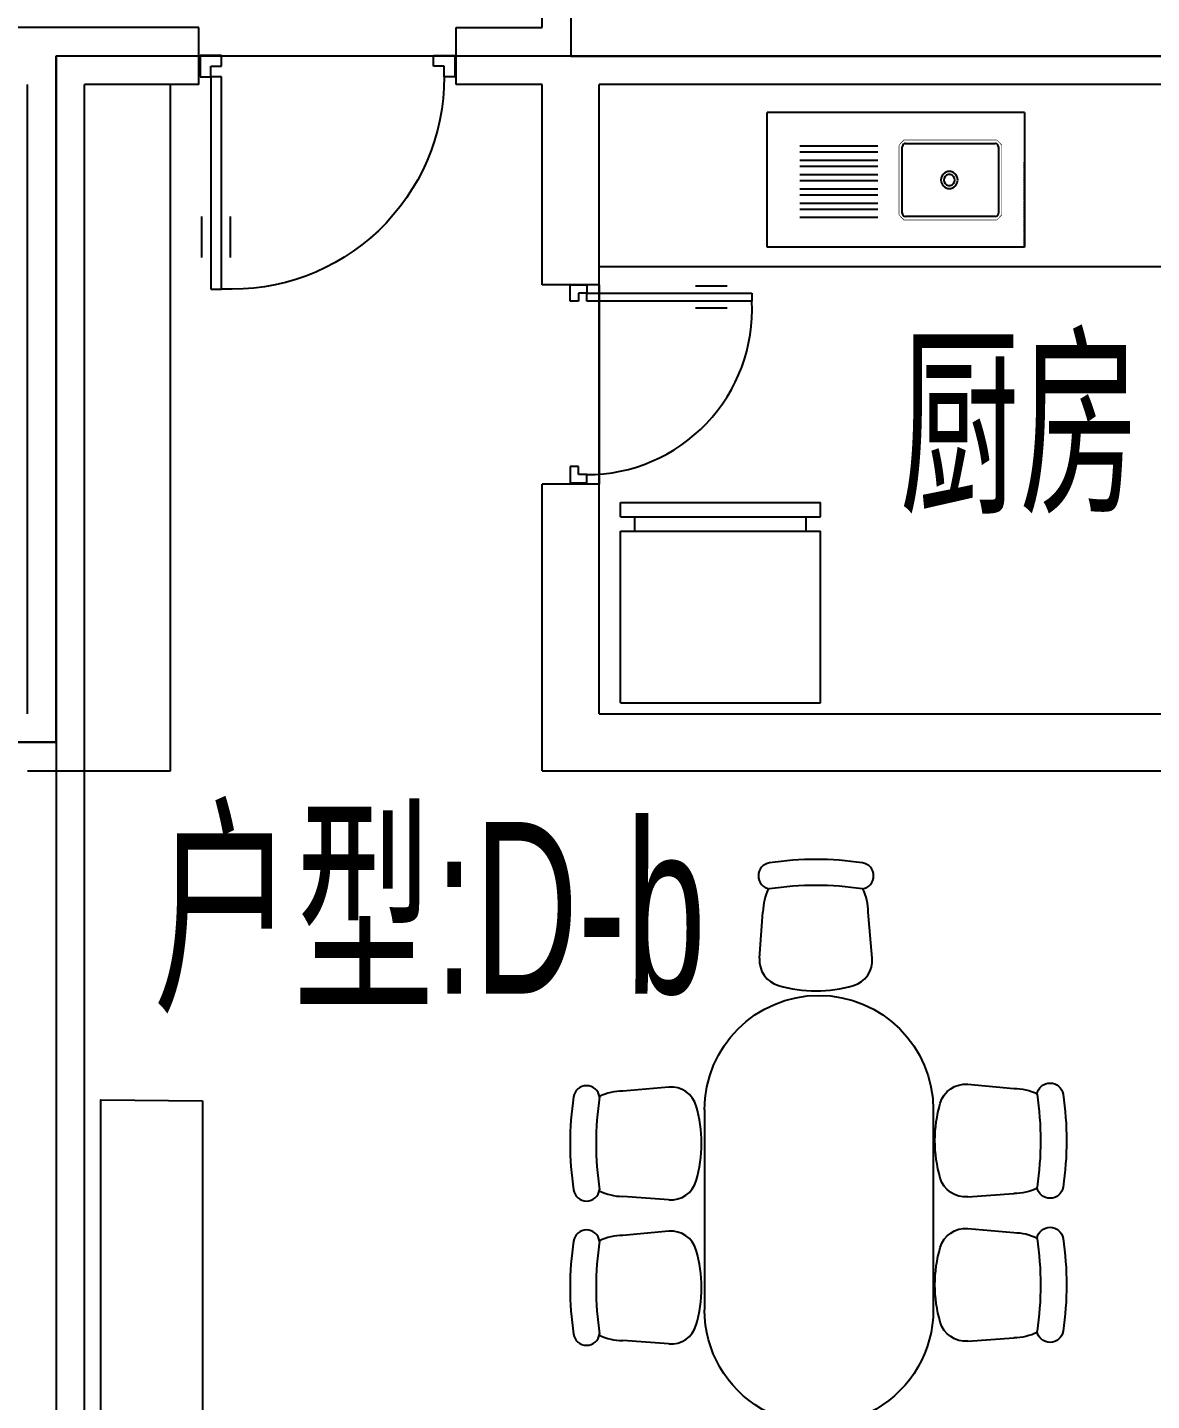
# Model space of a CAD drawing. Header units: millimetres. Extents: x 630 to 33459, y 325 to 36927.
# Drawn here: x 18145 to 22076, y 16094 to 20895 of the extents above; entities that cross this region are included whole.
import ezdxf

# ---------------------------------------------------------------- set-up
doc = ezdxf.new("R2010")
doc.units = ezdxf.units.MM
doc.linetypes.add('HIDDEN', pattern=[7.5, 5, -2.5])
for name, color, linetype in [('3', 7, 'Continuous'), ('JJ', 8, 'Continuous'), ('PUB_WINDW', 7, 'Continuous'), ('T', 7, 'Continuous'), ('WALL', 255, 'Continuous'), ('WINDOW', 2, 'Continuous')]:
    doc.layers.add(name, color=color, linetype=linetype)
doc.styles.add('ATT', font='TXT')
doc.styles.add('DIM_FONT', font='SIMPLEX', dxfattribs={"width": 0.8})
doc.styles.add('HZ', font='txt', dxfattribs={"width": 0.7, "height": 5, "bigfont": 'hztxt'})
doc.styles.get("Standard").update_dxf_attribs({"font": 'arial.ttf'})
doc.styles.add('STYLE1', font='swissko.ttf', dxfattribs={"width": 0.8})

# ---------------------------------------------------------------- blocks, each defined once
blk = doc.blocks.new('A$C373F3183')
at = {"layer": 'JJ', "linetype": 'Continuous'}
for p, q in [((0, 650), (0, 700)), ((700, 700), (0, 700)), ((700, 650), (700, 700)), ((700, 650), (0, 650)), ((50, 600), (50, 650)), ((650, 600), (650, 650)), ((0, 0), (0, 600)), ((700, 600), (0, 600)), ((700, 0), (700, 600)), ((700, 0), (0, 0))]:
    blk.add_line(p, q, dxfattribs=at)
blk = doc.blocks.new('12PSTG01')
at = {"color": 0, "linetype": 'ByBlock'}
for p, q in [((-4.996459, 8.562867), (-11.998837, 7.942727)), ((-4.996459, -8.562867), (-11.998837, -8.055343))]:
    blk.add_line(p, q, dxfattribs=at)
for centre, radius, start, end in [((-17.5, 6.763875), 2, 8.455473, 171.544527), ((-4.647836, 4.578088), 4, 16.10866, 95), ((28, 0), 48, 171.544527, 188.455473), ((31.956522, 0), 48, 171.544527, 188.455473), ((-11.998837, -0.056308), 7.999035, 90, 116.212212), ((-20.5, 0), 20.5, 343.89134, 16.10866), ((-4.647836, -4.578088), 4, 265, 343.89134), ((-17.5, -6.763875), 2, 188.455473, 351.544527), ((-11.998837, -0.056308), 7.999035, 243.61801, 270)]:
    blk.add_arc(centre, radius, start, end, dxfattribs=at)
at = {"color": 0, "linetype": 'ByBlock', "style": 'ATT'}
for tag, p, flags in [('ITEM', (-19.5, -17.5), 3), ('ROOM_NUMBER', (-19.5, -25.5), 1)]:
    blk.add_attdef(tag, p, '', height=6, dxfattribs=dict(at, flags=flags))
blk = doc.blocks.new('-CHAI2')
at = {"xscale": 23, "yscale": 23, "zscale": 23}
blk.add_blockref('12PSTG01', (457.7, 199.6), dxfattribs=at)
blk = doc.blocks.new('A$C16CA1FA6')
for p, q in [((1560.7, 1270.3), (860.7, 1270.3)), ((1560.7, 470.3), (860.7, 470.3))]:
    blk.add_line(p, q)
for centre, start, end in [((860.7, 870.3), 90, 270), ((1560.7, 870.3), 270, 90)]:
    blk.add_arc(centre, 400, start, end)
at = {"rotation": 270}
for p in [(748.9, 1734), (1253.2, 1734)]:
    blk.add_blockref('-CHAI2', p, dxfattribs=at)
blk.add_blockref('-CHAI2', (2.3, 660.4))
at = {"xscale": -1}
blk.add_blockref('-CHAI2', (2434, 660.4), dxfattribs=at)
at = {"xscale": -1, "rotation": 270}
for p in [(739.3, 2.3), (1243.6, 2.3)]:
    blk.add_blockref('-CHAI2', p, dxfattribs=at)
blk = doc.blocks.new('SC')
at = {"layer": 'JJ', "linetype": 'Continuous'}
for p, q in [((120, 427.7), (-350.6, 427.7)), ((-350.6, 427.7), (-350.6, -472.3)), ((120, 427.7), (120, -472.3)), ((-350.6, -472.3), (120, -472.3))]:
    blk.add_line(p, q, dxfattribs=at)
at = {"layer": 'JJ', "linetype": 'HIDDEN'}
blk.add_line((-350.6, 427.7), (-50.6, 427.7), dxfattribs=at)
at = {"layer": 'JJ'}
for p, q in [((0, 336.4), (-231.3, 336.4)), ((-243.5, 324.6), (-243.5, 11.8)), ((12.2, 11.8), (12.2, 324.6)), ((-231.3, 0), (0, 0)), ((-247.4, -85.6), (-247.4, -357.9)), ((-218.9, -85.6), (-218.9, -357.9)), ((-197.4, -85.6), (-197.4, -357.9)), ((-168.9, -85.6), (-168.9, -357.9)), ((-147.4, -85.6), (-147.4, -357.9)), ((-118.9, -85.6), (-118.9, -357.9)), ((-97.4, -85.6), (-97.4, -357.9)), ((-68.9, -85.6), (-68.9, -357.9)), ((-47.4, -85.6), (-47.4, -357.9)), ((-18.9, -85.6), (-18.9, -357.9)), ((2.6, -85.6), (2.6, -357.9))]:
    blk.add_line(p, q, dxfattribs=at)
for points, const_width in [([(-255.7, 330.5), (-237.4, 348.2)], 1.91), ([(6.1, 348.2), (-237.4, 348.2)], 2), ([(6.1, 348.2), (24.3, 330.5)], 1.91), ([(-255.7, 330.5), (-255.7, 5.9)], 1.8), ([(24.3, 5.9), (24.3, 330.5)], 1.8), ([(-237.4, -11.8), (-255.7, 5.9)], 1.91), ([(24.3, 5.9), (6.1, -11.8)], 1.91), ([(-237.4, -11.8), (6.1, -11.8)], 2)]:
    blk.add_lwpolyline(points, dxfattribs=dict(at, const_width=const_width))
for points in [[(-243.5, 324.6), (-242.7, 328.6), (-240.6, 332.2), (-237.4, 334.8), (-233.4, 336.2), (-231.3, 336.4)], [(0, 336.4), (4.2, 335.7), (7.8, 333.6), (10.5, 330.5), (12, 326.6), (12.2, 324.6)], [(-115.7, 194), (-105.2, 192.2), (-96.1, 187.1), (-89.3, 179.3), (-85.7, 169.6), (-85.7, 159.4), (-89.3, 149.8), (-96.1, 141.9), (-105.2, 136.8), (-115.7, 135), (-126.1, 136.8), (-135.2, 141.9), (-142, 149.8), (-145.6, 159.4), (-145.6, 169.6), (-142, 179.3), (-135.2, 187.1), (-126.1, 192.2), (-115.7, 194)], [(-115.7, 183.7), (-108.9, 182.5), (-102.9, 179.2), (-98.5, 174.1), (-96.2, 167.9), (-96.2, 161.2), (-98.5, 154.9), (-102.9, 149.8), (-108.9, 146.5), (-115.7, 145.3), (-122.4, 146.5), (-128.4, 149.8), (-132.8, 154.9), (-135.1, 161.2), (-135.1, 167.9), (-132.8, 174.1), (-128.4, 179.2), (-122.4, 182.5), (-115.7, 183.7)], [(-231.3, 0), (-235.5, 0.7), (-239.1, 2.8), (-241.8, 5.9), (-243.3, 9.8), (-243.5, 11.8)], [(12.2, 11.8), (11.4, 7.8), (9.3, 4.2), (6.1, 1.6), (2.1, 0.2), (0, 0)]]:
    blk.add_lwpolyline(points, dxfattribs=at)
blk = doc.blocks.new('M_A23MCU')
for p, q in [((-0.4541, 0.0807), (-0.4541, 0.9053)), ((-0.4541, 0.9053), (-0.4129, 0.9053)), ((-0.4129, 0.9053), (-0.4129, 0.0807)), ((-0.489, 0.7822), (-0.489, 0.6235)), ((-0.378, 0.7822), (-0.378, 0.6235)), ((-0.4953, -0.0018), (-0.4953, 0.0807)), ((-0.4953, 0.0807), (-0.4541, 0.0807)), ((-0.4129, 0.0807), (-0.4541, 0.0807)), ((-0.4541, 0.0807), (-0.4541, 0.0395)), ((0.4529, 0.0807), (0.4529, 0.0395)), ((0.4941, 0.0807), (0.4529, 0.0807)), ((0.4941, -0.0018), (0.4941, 0.0807)), ((-0.4541, 0.0395), (-0.4129, 0.0395)), ((-0.4129, 0.0395), (-0.4129, -0.0018)), ((0.4117, 0.0395), (0.4117, -0.0018)), ((0.4529, 0.0395), (0.4117, 0.0395)), ((-0.4129, -0.0018), (-0.4953, -0.0018)), ((-0.4953, -0.0018), (-0.4953, -0.0018)), ((0.4117, -0.0018), (0.4941, -0.0018)), ((0.4941, -0.0018), (0.4941, -0.0018))]:
    blk.add_line(p, q)
blk.add_arc((-0.3716, 0.0817), 0.8246, 359.9283, 92.866)
blk = doc.blocks.new('1T4F83聚福元')
at = {"layer": '3'}
for p, q in [((2245.1, 5659.3), (2245.1, 8059.3)), ((3745.1, 7359.3), (3745.1, 6662.6)), ((1745.1, 5659.3), (2245.1, 5659.3))]:
    blk.add_line(p, q, dxfattribs=at)
at = {"layer": 'JJ', "linetype": 'Continuous'}
blk.add_line((6845.1, 7421.8), (3745.1, 7421.8), dxfattribs=at)
at = {"layer": 'JJ'}
blk.add_lwpolyline([(2357.6, 4505.6), (2357.6, 1609.3), (2001.7, 1609.3), (2001.7, 4509.3)], close=True, dxfattribs=at)
at = {"layer": 'WALL'}
for p, q in [((3545.1, 8259.3), (3545.1, 9559.3)), ((2345.1, 8259.3), (1195.1, 8259.3)), ((2345.1, 8059.3), (2345.1, 8259.3)), ((3245.1, 8059.3), (3245.1, 8259.3)), ((3245.1, 8259.3), (3545.1, 8259.3)), ((1845.1, 5759.3), (1845.1, 8159.3)), ((1745.1, 5859.3), (1745.1, 8059.3)), ((1745.1, 5859.3), (1745.1, 8059.3)), ((1945.1, 5659.3), (1945.1, 8059.3)), ((1945.1, 5659.3), (1945.1, 8059.3)), ((2345.1, 8059.3), (1945.1, 8059.3)), ((3545.1, 8059.3), (3245.1, 8059.3)), ((3545.1, 7359.3), (3545.1, 8059.3)), ((6845.1, 8059.3), (3745.1, 8059.3)), ((3745.1, 5859.3), (3745.1, 8059.3)), ((3745.1, 7359.3), (3545.1, 7359.3)), ((3745.1, 6662.6), (3545.1, 6662.6)), ((3545.1, 5659.3), (3545.1, 6662.6)), ((3745.1, 5859.3), (8045.1, 5859.3)), ((1945.1, -2640.7), (1945.1, 5659.3)), ((1945.1, -2640.7), (1945.1, 5659.3)), ((3545.1, 5659.3), (5945.1, 5659.3))]:
    blk.add_line(p, q, dxfattribs=at)
at = {"layer": 'WINDOW'}
for points in [[(6445.1, 19559.3), (2145.1, 19559.3), (2145.1, 9659.3), (3645.1, 9659.3), (3645.1, 8159.3), (7045.1, 8159.3), (8844.4, 8154.9), (8845.1, 8259.3), (7045.1, 8259.3), (7029.2, 10659.3), (13345.1, 10659.3), (13345.1, 18959.3), (13345.1, 18959.3), (6445.1, 18959.3)], [(-554.9, 14359.3), (2045.1, 14359.3), (2145.1, 14359.3), (2145.1, 9659.3), (3345.1, 9659.3), (3645.1, 9659.3), (3645.1, 8159.3), (1845.1, 8159.3), (1845.1, 8159.3), (1845.1, 5759.3), (-354.9, 5759.3), (-354.9, 8159.3), (-2354.9, 8159.3), (-2354.9, 9659.3), (-554.9, 9659.3)], [(1845.1, 5759.3), (1845.1, -2840.7), (-6054.9, -2840.7), (-6054.9, 1859.3), (-7554.9, 1859.3), (-7554.9, 5859.3), (-5754.9, 5859.3), (-5754.9, 8059.3), (-5754.9, 8159.3), (-354.9, 8159.3), (-354.9, 5759.3), (-354.9, 5759.3)], [(7045.1, 8159.3), (7045.1, 8159.3), (1845.1, 8159.3), (1845.1, 5759.3), (1845.1, 5759.3), (1845.1, -2840.7), (9745.1, -2840.7), (9745.1, 559.3), (11245.1, 559.3), (11245.1, 5859.3), (7045.1, 5859.3)]]:
    blk.add_lwpolyline(points, close=True, dxfattribs=at)
at = {"layer": 'JJ', "linetype": 'Continuous', "xscale": -1}
for name, p, rotation in [('SC', (4804.9, 7841.5), 270.0000000000614), ('A$C16CA1FA6', (3643, 2913.5), 269.9999999999386)]:
    blk.add_blockref(name, p, dxfattribs=dict(at, rotation=rotation))
blk.add_blockref('A$C373F3183', (4519.1, 5897.8), dxfattribs=at)
at = {"layer": 'WINDOW', "xscale": 900, "yscale": -900, "zscale": 900}
blk.add_blockref('M_A23MCU', (2795.1, 8159.3), dxfattribs=at)
at = {"layer": 'WINDOW', "xscale": -700, "yscale": -700, "zscale": 700, "rotation": 90}
blk.add_blockref('M_A23MCU', (3645.1, 7012.6), dxfattribs=at)
at = {"layer": 'JJ', "oblique": -180, "text_generation_flag": 4, "width": 0.8, "flags": 9}
blk.add_attdef('XSIZE', (12307.9, 14297.8), '', height=0.441, rotation=90, dxfattribs=at)
at = {"layer": 'JJ', "style": 'DIM_FONT', "oblique": -180, "text_generation_flag": 4, "width": 0.8, "flags": 9}
for tag in ['XSIZE', 'YSIZE']:
    blk.add_attdef(tag, (12780.2, 14084.5), '', height=0.441, rotation=90, dxfattribs=at)
at = {"layer": 'T'}
for s, style, width, p in [('厨房', 'HZ', 0.7, (4795.8, 6558.1)), ('户型:D-b', 'STYLE1', 0.6, (2185.7, 4880.6, -1600))]:
    blk.add_text(s, height=600, dxfattribs=dict(at, style=style, width=width)).set_placement(p)

msp = doc.modelspace()

# ---------------------------------------------------------------- block references
at = {"layer": 'PUB_WINDW'}
msp.add_blockref('1T4F83聚福元', (16399.4, 12636.2), dxfattribs=at)

doc.saveas('drawing.dxf')
